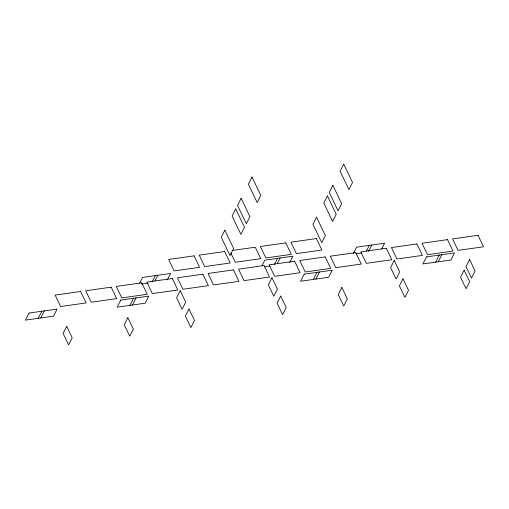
<?xml version="1.0" encoding="UTF-8"?>
<svg xmlns="http://www.w3.org/2000/svg" width="509" height="509" viewBox="0 0 509 509"><rect width="100%" height="100%" fill="white"/><g stroke="black" fill="none" stroke-linecap="round" stroke-linejoin="round"><path stroke-width="0.76" d="M38.188 318.329L41.808 311.247M40.739 317.966L44.359 310.891M139.676 283.08L142.577 277.424L170.598 273.46L167.34 279.829M129.91 305.362L133.53 298.287M132.455 305.006L136.075 297.924M152.051 281.992L155.315 275.623M154.965 280.923L157.86 275.261M261.97 265.8L264.865 260.137L292.891 256.18L289.634 262.549M274.345 264.705L277.602 258.337M277.252 263.637L280.154 257.98M313.347 279.441L316.967 272.36M315.892 279.078L319.512 272.003M353.322 253.546L356.586 247.177L384.607 243.213L381.712 248.876M366.423 251.039L369.324 245.376M368.611 251.382L371.869 245.014M435.634 262.154L439.261 255.079M438.185 261.791L441.806 254.716M232.098 250.485L255.257 247.209L260.748 258.674L235.273 262.275L230.812 252.96M141.502 284.137L148.214 283.189M264.33 266.78L269.967 265.984M356.052 253.813L361.689 253.018M29.07 313.048L25.45 320.129L53.477 316.165L57.097 309.09L29.07 313.048M66.724 326.339L63.097 333.414L68.594 344.879L72.214 337.804L66.724 326.339M120.792 300.087L117.172 307.162L145.192 303.205L148.813 296.123L120.792 300.087M127.867 317.692L124.247 324.774L129.738 336.239L133.358 329.158L127.867 317.692M180.224 290.709L176.604 297.784L182.095 309.249L185.715 302.174L180.224 290.709M224.844 230.163L221.224 237.239L230.011 255.582L233.631 248.507L224.844 230.163M235.705 208.932L232.085 216.007L240.878 234.35L244.498 227.275L235.705 208.932M241.139 198.313L237.518 205.394L246.305 223.737L249.932 216.662L241.139 198.313M252.006 177.087L248.386 184.163L257.172 202.506L260.793 195.431L252.006 177.087M189.011 309.052L185.391 316.127L190.881 327.592L194.508 320.517L189.011 309.052M271.94 277.749L268.319 284.824L273.81 296.289L277.437 289.214L271.94 277.749M316.56 217.197L312.94 224.272L321.726 242.621L325.353 235.54L316.56 217.197M327.427 195.965L323.807 203.046L332.593 221.39L336.214 214.314L327.427 195.965M332.861 185.352L329.24 192.427L338.027 210.771L341.647 203.695L332.861 185.352M343.721 164.121L340.101 171.196L348.894 189.545L352.514 182.464L343.721 164.121M280.733 296.092L277.106 303.167L282.603 314.632L286.223 307.557L280.733 296.092M304.229 274.16L300.609 281.242L328.629 277.278L332.25 270.203L304.229 274.16M341.876 287.445L338.256 294.526L343.747 305.992L347.367 298.91L341.876 287.445M394.233 260.462L390.613 267.537L396.104 279.002L399.724 271.927L394.233 260.462M403.02 278.805L399.4 285.886L404.897 297.351L408.517 290.27L403.02 278.805M426.517 256.88L422.896 263.955L450.923 259.997L454.543 252.916L426.517 256.88M464.17 270.164L460.55 277.24L466.04 288.705L469.661 281.63L464.17 270.164M469.603 259.552L465.977 266.627L471.474 278.092L475.094 271.017L469.603 259.552M194.114 255.855L168.632 259.456L174.129 270.922L199.604 267.32L194.114 255.855M224.685 251.535L199.21 255.13L204.701 266.595L230.176 263L224.685 251.535M285.829 242.888L260.353 246.49L265.844 257.955L291.326 254.354L285.829 242.888M316.401 238.568L290.925 242.169L296.416 253.635L321.898 250.034L316.401 238.568M80.607 291.479L55.131 295.08L60.622 306.545L86.104 302.944L80.607 291.479M111.185 287.159L85.703 290.76L91.2 302.225L116.676 298.624L111.185 287.159M141.757 282.839L116.275 286.44L121.772 297.905L147.247 294.304L141.757 282.839M172.328 278.518L146.853 282.12L152.344 293.585L177.819 289.984L172.328 278.518M202.9 274.198L177.425 277.799L182.916 289.265L208.391 285.664L202.9 274.198M233.472 269.878L207.996 273.479L213.487 284.945L238.969 281.343L233.472 269.878M264.044 265.558L238.568 269.159L244.066 280.624L269.541 277.023L264.044 265.558M294.622 261.238L269.14 264.833L274.637 276.298L300.113 272.703L294.622 261.238M325.194 256.911L299.712 260.513L305.209 271.978L330.685 268.377L325.194 256.911M355.766 252.591L330.29 256.192L335.781 267.658L361.256 264.056L355.766 252.591M386.337 248.271L360.862 251.872L366.353 263.338L391.828 259.736L386.337 248.271M416.909 243.951L391.434 247.552L396.925 259.017L422.406 255.416L416.909 243.951M447.481 239.631L422.006 243.232L427.503 254.697L452.978 251.096L447.481 239.631M478.059 235.311L452.577 238.912L458.075 250.377L483.55 246.776L478.059 235.311"/></g></svg>
